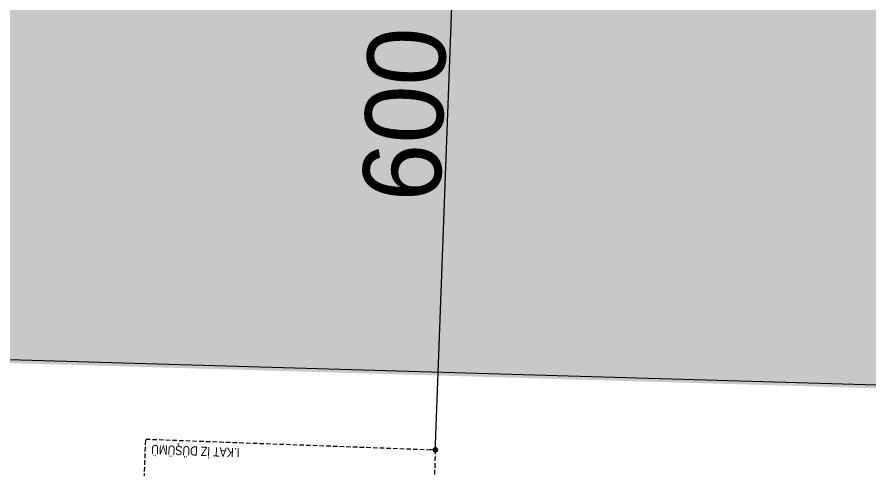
# Model space of a CAD drawing. Header units: centimetres. Extents: x 63871 to 181827, y -95930 to 42199.
# Drawn here: x 154426 to 155190, y 21240 to 21646 of the extents above; entities that cross this region are included whole.
import ezdxf

# ---------------------------------------------------------------- set-up
doc = ezdxf.new("R2010")
doc.units = ezdxf.units.CM
doc.linetypes.add('11-021_500-SatisOfisi_220512$0${ Diamond }', pattern=[12, 4, -2, 2, 2, -2])
for name, color, linetype, lineweight in [('ARA SINIRLAR', 225, 'Continuous', 15), ('ARM_Pen_No__252', 8, 'Continuous', 18), ('İz DÜŞÜMÜ', 7, '11-021_500-SatisOfisi_220512$0${ Diamond }', 18), ('OLUK', 222, 'Continuous', 15)]:
    doc.layers.add(name, color=color, linetype=linetype, lineweight=lineweight)
doc.layers.add('Dıış Ölçü', color=140, linetype='Continuous')
doc.styles.add('MtXpl_Arial_Narrow_1', font='')
doc.styles.add('RomanS', font='')
doc.styles.get('MtXpl_Arial_Narrow_1').set_extended_font_data('Arial Narrow')
doc.styles.get('RomanS').set_extended_font_data('Stylus BT')
doc.dimstyles.new('BÖYÜK', dxfattribs={"dimtxt": 70, "dimasz": 5, "dimexe": 5, "dimexo": 5, "dimgap": 2, "dimtad": 3, "dimdec": 0, "dimzin": 0, "dimdsep": 46, "dimtxsty": 'RomanS', "dimblk": 'DOT', "dimcen": 5, "dimadec": 0, "dimazin": 0, "dimtfac": 1, "dimtdec": 0, "dimtix": 1, "dimtofl": 0, "dimtmove": 1, "dimatfit": 0, "dimldrblk": 'DOT', "dimfxl": 10, "dimfxlon": 1, "dimtolj": 1, "dimtzin": 0, "dimarcsym": 0})

# ---------------------------------------------------------------- blocks, each defined once
blk = doc.blocks.new('HRD')
at = {"layer": 'İz DÜŞÜMÜ'}
blk.add_lwpolyline([(153819.63, 36347.48), (154419.63, 36347.49), (154419.63, 35292.49), (154159.63, 35292.49), (154159.63, 35357.48), (153819.63, 35357.48), (153819.63, 36347.48)], dxfattribs=at)
at = {"style": 'MtXpl_Arial_Narrow_1'}
blk.add_text('I.KAT İZ DÜŞÜMÜ', height=8.316, rotation=359.95698, dxfattribs=at).set_placement((154335.01, 35297.43))
blk = doc.blocks.new('_Dot')
at = {"color": 0, "linetype": 'ByBlock', "lineweight": -2}
blk.add_line((-0.5, 0), (-1, 0), dxfattribs=at)
at = {"color": 0, "linetype": 'ByBlock', "const_width": 0.5}
blk.add_lwpolyline([(-0.25, 0, 1), (0.25, 0, 1)], format="xyb", close=True, dxfattribs=at)
blk = doc.blocks.new('*D184')
at = {"layer": 'Defpoints', "color": 0, "transparency": 16777216}
for p in [(-1605.27, 5674.24), (-1605.27, 5674.24), (-1627.53, 5074.65)]:
    blk.add_point(p, dxfattribs=at)
at = {"layer": 'Dıış Ölçü', "color": 0, "lineweight": -2, "transparency": 16777216}
for p, q in [((-1605.27, 5674.24), (-1610.27, 5674.42)), ((-1627.35, 5079.65), (-1605.46, 5669.24)), ((-1627.53, 5074.65), (-1632.53, 5074.84))]:
    blk.add_line(p, q, dxfattribs=at)
at = {"layer": 'Dıış Ölçü', "color": 0, "lineweight": -2, "transparency": 16777216, "xscale": 5, "yscale": 5, "zscale": 5}
for p, rotation in [((-1605.27, 5674.24), 87.87361722026976), ((-1627.53, 5074.65), 267.8736172202698)]:
    blk.add_blockref('_Dot', p, dxfattribs=dict(at, rotation=rotation))
at = {"layer": 'Dıış Ölçü', "color": 0, "transparency": 16777216, "insert": (-1654.94, 5375.87), "char_height": 70, "attachment_point": 5, "rotation": 87.87362, "style": 'RomanS'}
blk.add_mtext('\\A1;600', dxfattribs=at)
blk = doc.blocks.new('yerleşim planı')
at = {"layer": 'ARM_Pen_No__252'}
h = blk.add_hatch(dxfattribs=at)
h.set_pattern_fill('AR-HBONE', color=256, scale=0.51)
h.set_pattern_definition([(45, (-177987.134, -15156.517), (0, 73.27889), [155.448, -51.816]), (135, (-177950.495, -15119.877), (7e-15, 73.27889), [155.448, -51.816])])
h.paths.add_polyline_path([(-11399.71, 5829.41), (-11341.13, 5424.64), (438.6, 5081.28), (456.1, 5480.93)])
at = {"layer": 'ARA SINIRLAR'}
blk.add_line((438.7, 5084.19), (-11341.04, 5427.54), dxfattribs=at)
at = {"rotation": 177.873189238168}
blk.add_blockref('HRD', (153735.66, 34621.76), dxfattribs=at)
at = {"layer": 'Dıış Ölçü'}
dim = blk.add_aligned_dim(p1=(-1627.53, 5074.65), p2=(-1605.27, 5674.24), distance=0, dimstyle='BÖYÜK', dxfattribs=at)
dim.commit()
dim.dimension.update_dxf_attribs({"geometry": '*D184', "text_midpoint": (-1654.94, 5375.87)})

msp = doc.modelspace()

# ---------------------------------------------------------------- block references
at = {"layer": 'OLUK'}
msp.add_blockref('yerleşim planı', (156428.79, 16182.58), dxfattribs=at)

doc.saveas('drawing.dxf')
